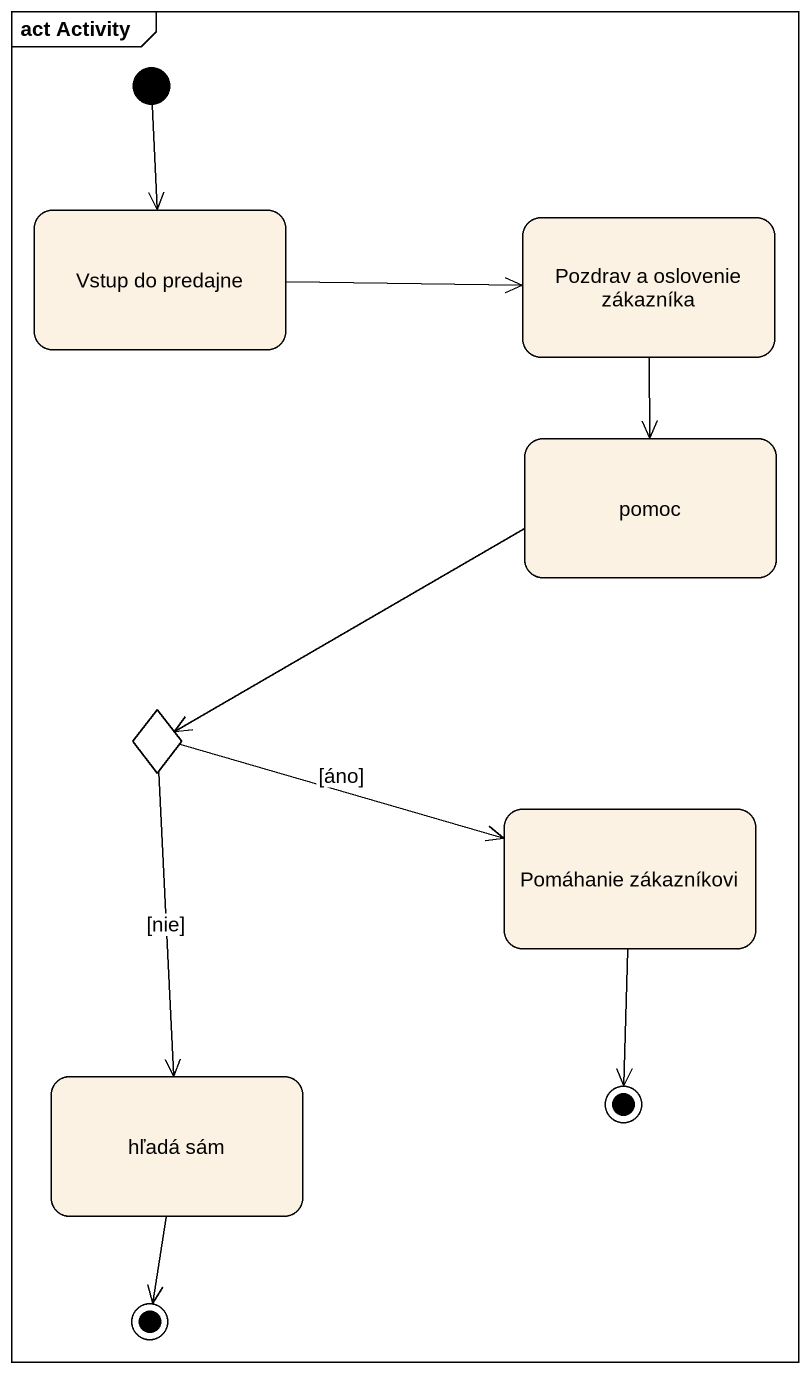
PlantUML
@startuml
mainframe act Activity
hide empty description
state "Vstup do predajne" as Vstup_do_predajne
state "Pozdrav a oslovenie zákazníka" as Pozdrav_a_oslovenie
state pomoc
state choice1 <<choice>>
state "Pomáhanie zákazníkovi" as Pomáhanie_zákazníkovi
state "hľadá sám" as hľadá_sám
state final1 <<end>>
state final2 <<end>>
[*] --> Vstup_do_predajne
Vstup_do_predajne -right-> Pozdrav_a_oslovenie
Pozdrav_a_oslovenie --> pomoc
pomoc -left-> choice1
choice1 -right-> Pomáhanie_zákazníkovi : [áno]
choice1 --> hľadá_sám : [nie]
Pomáhanie_zákazníkovi --> final1
hľadá_sám --> final2
@enduml
